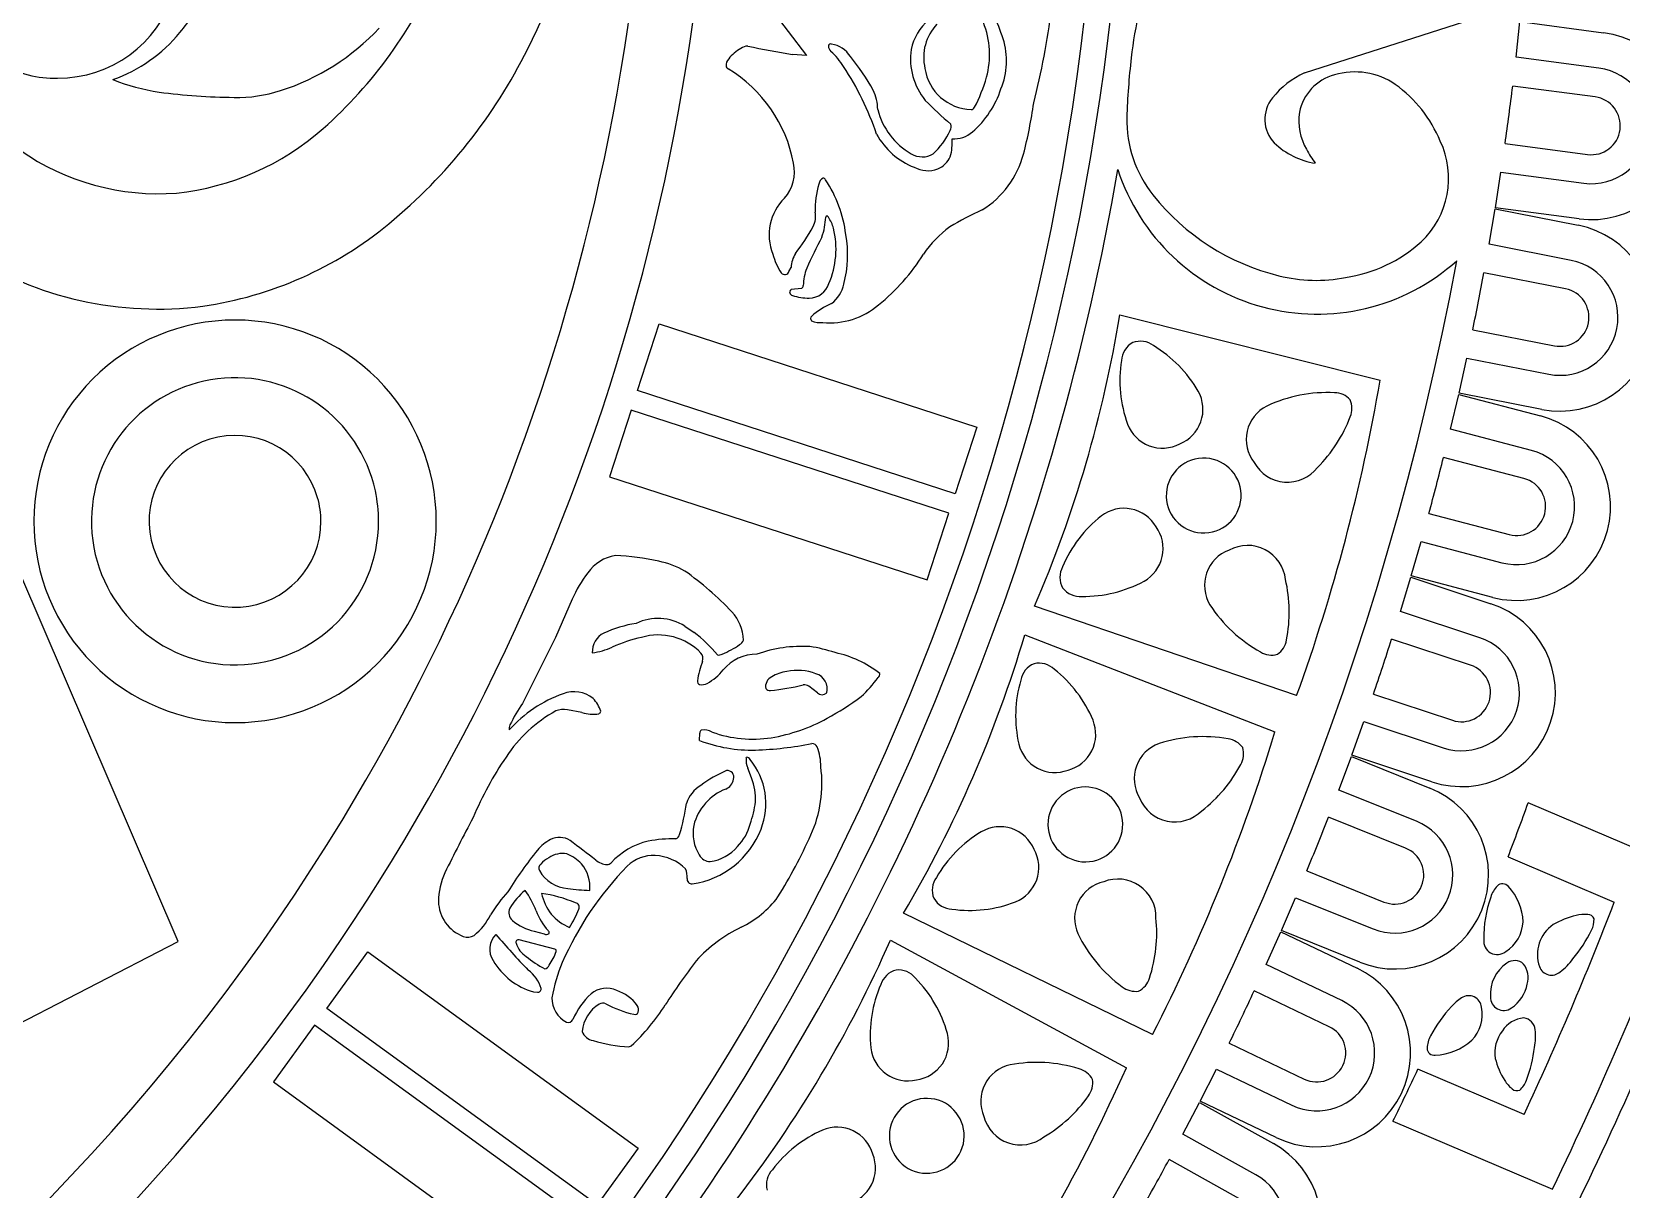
# Model space of a CAD drawing. Header units: metres. Extents: x 0.3 to 22.9, y 0.3 to 22.9.
# Drawn here: x 14.845 to 18.291, y 8.403 to 10.912 of the extents above; entities that cross this region are included whole.
import ezdxf

# ---------------------------------------------------------------- set-up
doc = ezdxf.new("R2010")
doc.units = ezdxf.units.M

msp = doc.modelspace()

# ---------------------------------------------------------------- linework, layer by layer
for p, q in [((17.603772, 10.822906), (20.023698, 11.59954)), ((16.445081, 10.964572), (16.524471, 10.860364)), ((18.062515, 10.856824), (18.070865, 10.934142)), ((18.070865, 10.934142), (18.252431, 10.910153)), ((16.524471, 10.860364), (16.494033, 10.862799)), ((18.242247, 10.833077), (18.062515, 10.856824)), ((18.234014, 10.770759), (18.05523, 10.79438)), ((15.161997, 8.940048), (14.379361, 10.760022)), ((18.038848, 10.669731), (18.217546, 10.646121)), ((18.017665, 10.530702), (18.029751, 10.607527)), ((18.029751, 10.607527), (18.209312, 10.583802)), ((18.004135, 10.451374), (18.017323, 10.528015)), ((18.017323, 10.528015), (18.197024, 10.492673)), ((18.199129, 10.506727), (18.017665, 10.530702)), ((18.182021, 10.416389), (18.004135, 10.451374)), ((16.486026, 10.392698), (16.490888, 10.401147)), ((18.169891, 10.35471), (17.992943, 10.389511)), ((16.513594, 10.355763), (16.490755, 10.353228)), ((16.15772, 10.134544), (16.204692, 10.279111)), ((16.204692, 10.279111), (16.893626, 10.055263)), ((17.203534, 10.298139), (17.767964, 10.15706)), ((17.968766, 10.266137), (18.14563, 10.231353)), ((17.938896, 10.128712), (17.955782, 10.204626)), ((17.955782, 10.204626), (18.133499, 10.169674)), ((16.846653, 9.910696), (16.15772, 10.134544)), ((17.920411, 10.05039), (17.938386, 10.126052)), ((17.938386, 10.126052), (18.115513, 10.079496)), ((18.118496, 10.093389), (17.938896, 10.128712)), ((16.143917, 10.092063), (16.096944, 9.947497)), ((16.83285, 9.868215), (16.143917, 10.092063)), ((16.893626, 10.055263), (16.846653, 9.910696)), ((18.09575, 10.004304), (17.920411, 10.05039)), ((18.07977, 9.943509), (17.905357, 9.989352)), ((16.096944, 9.947497), (16.785878, 9.723648)), ((16.785878, 9.723648), (16.83285, 9.868215)), ((17.873481, 9.867739), (18.047812, 9.821918)), ((17.835041, 9.732461), (17.85666, 9.807165)), ((17.85666, 9.807165), (18.031832, 9.761123)), ((17.811675, 9.655454), (17.834365, 9.729838)), ((17.834365, 9.729838), (18.008219, 9.672252)), ((18.012069, 9.685931), (17.835041, 9.732461)), ((16.015996, 9.681737), (15.979954, 9.599258)), ((17.586853, 9.472885), (17.018474, 9.66656)), ((17.983774, 9.59845), (17.811675, 9.655454)), ((16.260378, 9.623545), (16.28042, 9.61)), ((15.979954, 9.599258), (15.908721, 9.456187)), ((16.997519, 9.604899), (17.539816, 9.394191)), ((17.964008, 9.538778), (17.792817, 9.595481)), ((16.547814, 9.478724), (16.529237, 9.49332)), ((16.037454, 9.436536), (16.006212, 9.442202)), ((17.753369, 9.47611), (17.924478, 9.419433)), ((17.70651, 9.343513), (17.732777, 9.416712)), ((17.732777, 9.416712), (17.904713, 9.359761)), ((16.292329, 9.375504), (16.292903, 9.391436)), ((16.393224, 9.338263), (16.394506, 9.339349)), ((17.678354, 9.268125), (17.705671, 9.340938)), ((17.705671, 9.340938), (17.875566, 9.272549)), ((17.880267, 9.285959), (17.70651, 9.343513)), ((16.404788, 9.294345), (16.397319, 9.315727)), ((17.846535, 9.200427), (17.678354, 9.268125)), ((18.434484, 9.093497), (18.088839, 9.240421)), ((17.823061, 9.142114), (17.655769, 9.209455)), ((18.04523, 9.123125), (18.275485, 9.02525)), ((17.608903, 9.092796), (17.776115, 9.025487)), ((17.553811, 8.963403), (17.584622, 9.034808)), ((17.584622, 9.034808), (17.752642, 8.967174)), ((17.274383, 8.73811), (16.73476, 9.001494)), ((15.93414, 8.961986), (15.955438, 8.956213)), ((17.520977, 8.889932), (17.552811, 8.960885)), ((17.552811, 8.960885), (17.718077, 8.881964)), ((17.723611, 8.895052), (17.553811, 8.963403)), ((13.106263, 7.879652), (15.161997, 8.940048)), ((15.978429, 8.923286), (15.901492, 8.943668)), ((16.706242, 8.942946), (17.217854, 8.665932)), ((15.4841, 8.794688), (15.573447, 8.917663)), ((15.573447, 8.917663), (16.159489, 8.491879)), ((17.684574, 8.811807), (17.520977, 8.889932)), ((15.932281, 8.830916), (15.94068, 8.829956)), ((17.657486, 8.755083), (17.494752, 8.832795)), ((16.070142, 8.368903), (15.4841, 8.794688)), ((15.457845, 8.758551), (15.368498, 8.635576)), ((16.043887, 8.332767), (15.457845, 8.758551)), ((17.440653, 8.71931), (17.603309, 8.641634)), ((16.139381, 8.711258), (16.14436, 8.713399)), ((17.377545, 8.593631), (17.412779, 8.66296)), ((17.412779, 8.66296), (17.576221, 8.58491)), ((18.079973, 8.565023), (17.849724, 8.662896)), ((15.368498, 8.635576), (15.95454, 8.209791)), ((17.340163, 8.522367), (17.376389, 8.591181)), ((17.376389, 8.591181), (17.536374, 8.502038)), ((17.542718, 8.514753), (17.377545, 8.593631)), ((17.79558, 8.550077), (18.141237, 8.403148)), ((17.498532, 8.434124), (17.340163, 8.522367)), ((16.159489, 8.491879), (16.070142, 8.368903)), ((17.467935, 8.379212), (17.310402, 8.46699))]:
    msp.add_line(p, q)
for centre, radius, start, end in [((11.589705, 11.589247), 4.595957, -31.234838, 7.328411), ((11.593373, 11.588346), 4.730166, -34.012993, 5.894363), ((11.596919, 11.587178), 5.567899, -39.538441, 4.448278), ((11.599625, 11.585961), 5.620805, -39.546048, 2.996554), ((14.509384, 11.578231), 1.575952, -26.495222, 0.469676), ((11.609709, 11.580545), 8.582877, -44.599256, -2.086167), ((14.843753, 11.420865), 0.957184, -48.652477, -22.637158), ((18.020769, 10.77199), 0.796844, 158.827891, 173.964879), ((14.902098, 11.074452), 0.262791, -90.320289, -17.458433), ((16.152006, 10.627577), 0.842718, 18.628878, 26.376351), ((14.8496, 11.182158), 0.416748, -40.66573, -27.282684), ((15.354445, 11.179341), 1.714977, -14.230093, -7.305351), ((16.865275, 10.849235), 0.11687, 130.645885, 167.866504), ((16.881839, 10.856887), 0.103575, 136.252334, -166.565535), ((16.735142, 10.862483), 0.185971, -15.299404, 21.904742), ((14.910381, 11.119051), 0.329624, -70.457522, -39.229743), ((15.230882, 11.262208), 0.501604, -72.251532, -42.981025), ((16.799902, 10.849058), 0.158044, -22.594369, 17.572226), ((18.22578, 10.70844), 0.203466, -7.526495, 82.473505), ((14.880626, 11.390988), 1.16017, -50.485546, -26.398554), ((16.426048, 10.797491), 0.090101, 119.405664, 141.539489), ((16.39815, 10.852291), 0.028781, 92.487634, 124.593461), ((16.985598, 13.747372), 2.926157, -101.606222, -99.670957), ((16.587132, 10.881099), 0.015137, 177.491873, -130.596256), ((16.577228, 10.880365), 0.005402, 73.262243, 165.018149), ((16.459629, 10.743351), 0.172576, 32.879408, 47.019725), ((16.568587, 10.826317), 0.060092, 32.462245, 80.230656), ((16.210012, 10.525951), 0.527394, 29.48653, 39.100816), ((16.892259, 10.853683), 0.142669, 171.89415, -140.730515), ((18.701644, 10.680543), 1.483686, 173.217439, 178.236898), ((14.89246, 11.031648), 0.220134, -121.368485, -87.873286), ((16.370911, 10.83902), 0.021171, 136.729427, -176.044605), ((16.359232, 10.839849), 0.009715, -166.367665, -121.451369), ((16.199201, 10.572643), 0.301747, 10.432587, 59.099627), ((16.063376, 10.482551), 0.646947, 18.706796, 33.225591), ((16.884311, 10.847826), 0.104297, -171.729324, -91.605007), ((17.680663, 10.653475), 0.186062, 114.409407, 141.7669), ((17.712874, 10.667737), 0.157222, 55.986791, 106.278657), ((18.22578, 10.70844), 0.125721, -7.526495, 82.473505), ((15.197678, 11.259862), 0.484918, -111.41271, -99.152999), ((16.743538, 10.854845), 0.212932, -48.70807, -18.200821), ((16.601235, 10.901139), 0.325338, -28.008078, -15.643301), ((17.696834, 10.716378), 0.106051, 105.326647, 168.519652), ((17.631704, 10.564116), 0.28867, 22.582037, 54.136877), ((11.612509, 11.57771), 6.490166, -8.042098, -6.932207), ((15.296523, 12.148808), 1.378966, -97.331992, -90.557044), ((15.290475, 11.074159), 0.30434, -91.385435, -72.144614), ((16.575713, 10.742066), 0.103005, 0.738133, 24.9667), ((17.270816, 11.232519), 0.677659, -136.187863, -129.821497), ((16.04839, 10.893017), 0.977808, -14.567898, -7.950368), ((17.591475, 10.72208), 0.073559, 140.749979, -136.079869), ((18.22578, 10.70844), 0.06286, -7.526495, 82.473505), ((16.827982, 10.781111), 0.153963, -165.819586, -119.871196), ((16.88142, 10.751152), 0.007583, -90.227644, -21.597975), ((17.484103, 10.722245), 0.265473, 179.148096, -141.877197), ((17.717802, 10.719733), 0.126152, 171.910456, -150.30808), ((15.098471, 11.129207), 0.569961, -83.954734, -48.50611), ((16.815573, 10.766382), 0.158956, -151.298463, -111.29743), ((16.697295, 10.761127), 0.152286, -48.236821, -24.494107), ((16.824024, 10.705868), 0.014232, -33.614383, 25.732022), ((16.842487, 10.744703), 0.064901, -92.357822, -50.176956), ((18.22578, 10.70844), 0.125721, -97.526495, -7.526495), ((18.22578, 10.70844), 0.06286, -97.526495, -7.526495), ((15.119784, 11.087135), 0.526146, -124.846226, -85.780541), ((16.726971, 10.671438), 0.11316, -15.438736, 4.266508), ((17.651436, 10.788114), 0.162663, -133.975782, -98.50801), ((17.798396, 10.757547), 0.215011, -152.192928, -142.695743), ((17.728143, 10.59423), 0.188288, -46.863506, 25.391522), ((18.22578, 10.70844), 0.203466, -97.526495, -7.526495), ((11.616538, 11.579268), 5.665547, -33.989821, -9.814609), ((16.411119, 10.608481), 0.086899, -40.975791, 12.495991), ((16.775067, 10.68655), 0.045627, -121.391989, -58.766098), ((16.78658, 10.670416), 0.059532, -118.867968, -68.025124), ((16.790683, 10.661351), 0.049592, -68.501526, -23.829628), ((16.79526, 10.700832), 0.206618, -57.878179, -15.081467), ((17.631199, 10.754273), 0.454384, -161.954196, -48.205838), ((16.722144, 10.527934), 0.179176, 162.500891, -177.895612), ((16.568107, 10.579643), 0.016985, 117.294636, 172.666565), ((16.559848, 10.588201), 0.006553, 26.550416, 85.884662), ((16.336006, 10.439015), 0.275504, 6.964359, 33.513304), ((16.553717, 10.472212), 0.110516, 134.158545, -157.666801), ((17.667023, 10.869111), 0.500048, -141.577868, -103.703796), ((16.493352, 10.512169), 0.050579, -26.375423, 10.463662), ((16.42122, 10.515333), 0.144676, -19.649192, -1.983381), ((16.56868, 10.509854), 0.002909, 86.964339, 170.670755), ((16.56868, 10.509854), 0.002909, 3.257923, 86.964339), ((16.500292, 10.461694), 0.086127, 16.404557, 34.131812), ((17.154267, 9.966572), 0.612255, 114.011943, 121.45339), ((15.097593, 11.12747), 0.818825, -81.722322, -50.46544), ((16.131646, 10.715522), 0.465468, -37.628877, -29.022448), ((16.395554, 10.441239), 0.192637, -22.986348, 13.441367), ((16.976496, 10.295276), 0.239912, 126.204006, 145.811274), ((18.15776, 10.293031), 0.203466, -11.126495, 78.873505), ((17.582661, 9.926265), 1.158908, 152.204469, 155.901466), ((16.362185, 10.428165), 0.251221, -14.540196, 10.146295), ((17.646692, 10.68938), 0.313463, -81.550434, -47.89095), ((15.117938, 11.078678), 0.767724, -122.615774, -82.700704), ((11.58771, 11.590533), 6.454178, -55.974557, -10.489553), ((16.575492, 10.460805), 0.127718, -166.14298, -145.955088), ((16.551965, 10.398683), 0.061127, 147.714647, 177.690453), ((16.401542, 10.665627), 0.444108, -51.097743, -32.030216), ((18.15776, 10.293031), 0.125721, -11.126495, 78.873505), ((16.477005, 10.395056), 0.009325, -141.911892, -14.64708), ((16.623374, 10.360427), 0.106058, 158.408138, 179.319284), ((17.629525, 10.702799), 0.329601, -104.219992, -78.940607), ((11.612121, 11.575836), 6.490166, -11.642098, -10.532207), ((16.494657, 10.347455), 0.006968, 124.056946, -167.191036), ((16.494657, 10.347455), 0.006968, -167.191036, -98.439018), ((16.52745, 10.436186), 0.101427, -109.475507, -88.408895), ((16.511163, 10.36143), 0.006166, -66.783293, 2.391084), ((16.529442, 10.380639), 0.045848, -88.969147, -18.603491), ((16.531868, 10.382284), 0.075476, -52.005634, -13.164954), ((18.15776, 10.293031), 0.06286, -11.126495, 78.873505), ((16.644532, 10.171116), 0.165505, 113.578252, 131.219326), ((16.574553, 10.444262), 0.163246, -95.248676, -49.5618), ((15.285296, 9.850972), 0.436229, 90, -179.980987), ((15.285296, 9.850972), 0.436229, -0.019013, 90), ((16.539005, 10.290602), 0.006126, 125.210276, -128.130705), ((16.554817, 10.327941), 0.046489, -114.928136, -84.070283), ((14.546631, 10.733741), 2.692376, -23.351541, -9.310872), ((18.15776, 10.293031), 0.125721, -101.126495, -11.126495), ((18.15776, 10.293031), 0.06286, -101.126495, -11.126495), ((17.254379, 10.196897), 0.047282, 119.115942, 176.840002), ((17.248095, 10.193979), 0.047282, 52.988365, 110.712424), ((18.15776, 10.293031), 0.203466, -101.126495, -11.126495), ((17.13439, 9.995607), 0.275623, 29.802904, 58.948483), ((17.479307, 10.155816), 0.275623, 170.879883, -159.974537), ((15.285303, 9.850854), 0.311262, 97.0379, -178.168002), ((15.285303, 9.850854), 0.311262, 12.243801, 97.0379), ((17.3033, 10.093369), 0.080468, -68.091966, 29.175612), ((13.815282, 10.837334), 4.010794, -19.888714, -9.765187), ((17.55854, 10.028275), 0.081131, 116.698107, -141.903877), ((17.654025, 9.816919), 0.313002, 87.222557, 114.930512), ((17.66796, 10.081482), 0.048087, 43.356264, 88.532035), ((17.658676, 10.095669), 0.048087, -22.126871, 23.0489), ((17.408979, 10.189964), 0.314983, -44.914298, -20.907974), ((18.063791, 9.882713), 0.203466, -14.726495, 75.273505), ((15.285275, 9.850842), 0.186256, 101.527752, -172.823103), ((15.285275, 9.850842), 0.186256, 15.878607, 101.527752), ((17.295645, 10.089814), 0.080468, -159.347246, -62.079667), ((18.063791, 9.882713), 0.125721, -14.726495, 75.273505), ((17.385366, 9.90667), 0.081147, 91.955797, -178.044203), ((17.385366, 9.90667), 0.081147, 1.955797, 91.955797), ((17.566892, 10.018386), 0.082621, -150.911629, -37.954991), ((11.611617, 11.573991), 6.490166, -15.242098, -14.132207), ((18.063791, 9.882713), 0.06286, -14.726495, 75.273505), ((15.285384, 9.850942), 0.186124, 0.008363, 15.85812), ((15.28597, 9.851151), 0.310547, -0.047005, 12.216389), ((17.385366, 9.90667), 0.081147, -178.044203, -88.044203), ((17.385366, 9.90667), 0.081147, -88.044203, 1.955797), ((17.333538, 9.645495), 0.275623, 128.091303, 157.236882), ((17.212447, 9.798548), 0.080468, 30.196433, 127.464011), ((18.063791, 9.882713), 0.06286, -104.726495, -14.726495), ((15.285296, 9.850682), 0.436229, 179.980987, -90), ((15.28528, 9.850738), 0.311236, -178.189294, -89.080053), ((15.28527, 9.850745), 0.186239, -172.852452, -86.391734), ((15.285296, 9.850682), 0.436229, -90, 0.019013), ((15.28528, 9.850738), 0.311236, -89.080053, 0.029189), ((15.28527, 9.850745), 0.186239, -86.391734, 0.068983), ((17.217069, 9.791486), 0.080468, -61.058847, 36.208732), ((18.063791, 9.882713), 0.203466, -104.726495, -14.726495), ((18.063791, 9.882713), 0.125721, -104.726495, -14.726495), ((17.468182, 9.711944), 0.081131, 110.020643, -148.581341), ((17.480498, 9.71593), 0.082621, 6.071757, 119.028394), ((16.122735, 9.689366), 0.088063, 98.412003, 145.632159), ((16.095029, 9.296867), 0.479843, 76.885178, 88.22979), ((16.16788, 9.580811), 0.186889, 60.217091, 78.885223), ((17.120847, 9.729417), 0.047282, 151.276764, -150.999177), ((16.286569, 9.559848), 0.29676, 142.846458, 155.749315), ((15.838268, 9.154835), 0.724164, 43.618558, 54.31336), ((17.12528, 9.963715), 0.275623, -90.831717, -61.686138), ((17.255784, 9.653647), 0.314983, -10.97526, 13.031063), ((17.117053, 9.735214), 0.047282, -142.595659, -84.871599), ((16.293892, 9.590695), 0.093643, 1.685297, 42.868135), ((17.660897, 9.840977), 0.313002, -146.813746, -119.105792), ((17.944243, 9.479105), 0.203466, -18.326495, 71.673505), ((16.202594, 9.341861), 0.291685, 99.401395, 113.835818), ((16.202121, 9.530532), 0.109751, 57.939828, 115.456149), ((16.106403, 9.567272), 0.046731, 117.646505, -178.008408), ((16.230517, 9.300613), 0.305319, 102.069798, 114.651609), ((16.203089, 9.476241), 0.128221, 43.885624, 106.499365), ((16.067868, 9.3379), 0.345278, 40.252513, 52.004716), ((16.275726, 9.729447), 0.178871, -68.428131, -54.666097), ((16.370547, 9.599209), 0.0179, -61.186604, -18.771086), ((16.5153, 9.283442), 0.296259, 86.886553, 109.417291), ((14.416161, 10.370065), 2.692376, -30.551541, -16.510872), ((17.517614, 9.601827), 0.048087, -54.932135, -9.756364), ((11.610997, 11.572181), 6.490166, -18.842098, -17.732207), ((17.944243, 9.479105), 0.125721, -18.326495, 71.673505), ((16.036467, 9.728776), 0.164774, -81.894243, -66.121237), ((16.532191, 9.463066), 0.248206, 160.095227, 170.260913), ((16.280077, 9.553127), 0.019543, -16.52182, 37.881275), ((16.333346, 9.576925), 0.016042, -97.020609, -59.488477), ((16.415643, 9.470382), 0.092475, 89.277183, 141.068928), ((16.485028, 9.26582), 0.316854, 71.39396, 81.586267), ((16.535408, 9.33083), 0.240687, 52.168706, 77.835866), ((17.532991, 9.60897), 0.048087, -120.41527, -75.239499), ((16.247711, 9.607793), 0.124514, -60.544383, -39.559876), ((16.458098, 9.492699), 0.022705, 114.26871, -168.414951), ((16.493897, 9.441757), 0.084671, 98.389716, 122.209971), ((16.503963, 9.412919), 0.114813, 69.253797, 101.260793), ((16.535079, 9.487491), 0.03416, -14.332255, 73.757457), ((16.439063, 9.689728), 0.299124, -47.063353, -36.463488), ((16.673193, 9.519526), 0.009936, -49.629236, 8.121119), ((17.035274, 9.498083), 0.047282, 111.915942, 169.640002), ((17.028674, 9.495975), 0.047282, 45.788365, 103.512424), ((16.891002, 9.313419), 0.275623, 22.602904, 51.748483), ((17.944243, 9.479105), 0.06286, -18.326495, 71.673505), ((16.090613, 9.210815), 0.282083, 109.513659, 138.312717), ((16.020461, 9.417404), 0.063992, 50.074088, 112.097985), ((16.294538, 9.503921), 0.007067, 170.783304, -108.704861), ((16.29773, 9.520627), 0.024029, -103.131794, -62.19013), ((16.444464, 9.49522), 0.011146, -140.562372, -80.917131), ((16.41415, 9.87559), 0.392689, -85.315004, -74.80125), ((16.517255, 9.473342), 0.023295, 59.046582, 90.381364), ((16.557829, 9.489766), 0.014907, -132.209483, -46.045743), ((17.25328, 9.429135), 0.275623, 163.679883, -167.174537), ((16.20958, 9.248182), 0.365763, 145.341146, 153.838892), ((15.997912, 9.395197), 0.047732, 79.98603, 111.113868), ((16.010239, 9.415852), 0.072069, 18.759464, 44.625651), ((16.273804, 9.970853), 0.621523, -61.658542, -53.577627), ((17.944243, 9.479105), 0.06286, -108.326495, -18.326495), ((16.128869, 9.171913), 0.306059, 118.951086, 146.725994), ((15.89235, 9.402517), 0.013053, 147.940483, -161.699173), ((16.061239, 9.506176), 0.073591, -108.856794, -80.069803), ((16.071114, 9.440696), 0.007552, -68.11155, -12.752755), ((16.385652, 9.755091), 0.378548, -80.561508, -61.055097), ((17.070833, 9.38924), 0.080468, -75.291966, 21.975612), ((17.944243, 9.479105), 0.203466, -108.326495, -18.326495), ((17.944243, 9.479105), 0.125721, -108.326495, -18.326495), ((16.407281, 9.682099), 0.327436, -110.552457, -88.942163), ((16.301356, 9.39158), 0.008455, 128.136789, -179.028616), ((16.300505, 9.355043), 0.043407, 63.833344, 95.777687), ((16.407624, 9.636403), 0.257873, -109.947886, -81.052838), ((13.703563, 10.564503), 4.010794, -27.088714, -16.965187), ((17.384145, 9.071012), 0.313002, 80.022557, 107.730512), ((17.431129, 9.331742), 0.048087, 36.156264, 81.332035), ((16.478044, 8.924887), 0.733671, 145.55801, 157.257621), ((16.393793, 9.33006), 0.009316, 29.51817, 85.611512), ((16.383183, 10.153924), 0.799773, -87.840057, -78.987419), ((16.536924, 9.358006), 0.010914, 19.012067, 95.073152), ((16.446217, 9.320482), 0.109059, -0.959626, 22.128275), ((17.062793, 9.386672), 0.080468, -166.547246, -69.279667), ((17.315902, 9.292669), 0.081131, 109.498107, -149.103877), ((17.423695, 9.346981), 0.048087, -29.326871, 15.8489), ((16.456995, 9.06108), 0.271064, 113.100428, 126.701808), ((16.352304, 9.295959), 0.014546, -17.304242, 96.547751), ((16.43583, 9.334365), 0.042784, 174.773731, -154.173997), ((16.285408, 9.238958), 0.150756, -21.507989, 39.401408), ((16.285865, 9.282239), 0.271846, -24.197872, 7.698435), ((17.187785, 9.471828), 0.314983, -52.114298, -28.107974), ((16.333682, 9.215569), 0.073793, 121.619906, 161.185703), ((16.390932, 9.1638), 0.114533, 111.404498, 165.946725), ((16.339034, 9.296022), 0.027509, -68.46175, -9.180966), ((16.299781, 9.249385), 0.114227, -3.427275, 23.178769), ((17.128852, 9.193728), 0.081147, 84.755797, 174.755797), ((17.128852, 9.193728), 0.081147, -5.244203, 84.755797), ((17.799588, 9.0838), 0.203466, -21.926495, 68.073505), ((15.829185, 9.299582), 0.438798, -16.916306, -7.887286), ((16.157203, 9.279671), 0.259271, -19.159935, -8.230134), ((17.322949, 9.281811), 0.082621, -158.111629, -45.154991), ((11.662287, 11.562969), 6.833359, -20.919077, -19.869794), ((11.588053, 11.589694), 4.597602, -82.68812, -31.228932), ((19.532452, 7.226325), 4.224893, 152.019599, 153.841491), ((17.128852, 9.193728), 0.081147, 174.755797, -95.244203), ((11.610265, 11.570414), 6.490166, -22.442098, -21.332207), ((16.236643, 9.173875), 0.01251, -69.234637, -9.070234), ((16.249444, 9.251699), 0.188892, -81.763602, -21.104144), ((16.36635, 9.174644), 0.088171, 168.904824, -147.767797), ((16.302638, 9.218992), 0.102427, -45.520042, -13.790127), ((15.351152, 9.712634), 1.30088, -31.322788, -24.61407), ((17.044699, 8.941108), 0.275623, 120.891303, 150.036882), ((16.943746, 9.10813), 0.080468, 22.996433, 120.264011), ((17.128852, 9.193728), 0.081147, -95.244203, -5.244203), ((17.799588, 9.0838), 0.125721, -21.926495, 68.073505), ((16.645499, 8.571564), 0.904117, 141.2034, 148.206865), ((16.013331, 9.076153), 0.095309, 117.451652, 139.504253), ((15.988799, 9.124695), 0.040928, 56.146246, 118.303412), ((14.574531, 7.206302), 2.424244, 51.990939, 53.644742), ((16.215259, 9.006749), 0.154531, 102.732583, 137.919782), ((16.232244, 8.890821), 0.271501, 88.135195, 100.836423), ((16.303418, 9.204568), 0.092086, -82.379901, -39.567428), ((16.947446, 9.100545), 0.080468, -68.258847, 29.008732), ((17.799588, 9.0838), 0.06286, -21.926495, 68.073505), ((15.95619, 9.098547), 0.012238, 132.220621, -155.574232), ((15.993606, 9.066942), 0.06113, 117.501029, 138.297567), ((15.995707, 9.078434), 0.052399, 80.024158, 125.365343), ((16.621296, 8.623925), 0.682228, 135.394233, 156.678904), ((15.962937, 9.035332), 0.103542, 44.775648, 66.162022), ((15.976722, 9.058024), 0.078037, -5.388338, 40.071782), ((16.096358, 9.152977), 0.046689, -128.417429, -95.786412), ((16.09154, 9.119176), 0.01265, -89.499774, -44.490074), ((16.190654, 9.049195), 0.076997, 85.920084, 135.666171), ((16.19328, 9.029472), 0.096567, 44.548346, 88.307656), ((16.222469, 9.080322), 0.043081, -5.330186, 23.085361), ((16.315888, 9.140766), 0.027472, -151.406211, -90.541388), ((15.878847, 9.0249), 0.152629, 155.211104, 179.319839), ((16.013008, 9.132914), 0.078569, -149.879631, -94.502093), ((16.275768, 9.075195), 0.010466, 173.827518, -85.970275), ((16.844204, 9.051025), 0.047282, 144.076764, -158.199177), ((17.18661, 8.990157), 0.081131, 102.820643, -155.781341), ((17.199328, 8.992568), 0.082621, -1.128243, 111.828394), ((18.033327, 9.048232), 0.016573, 40.801791, 132.839446), ((11.670866, 11.559097), 7.199008, -26.000989, -20.028755), ((11.665172, 11.561501), 7.267698, -25.972754, -20.057016), ((16.152963, 8.800007), 0.370925, 138.062885, 147.766583), ((16.000224, 8.9432), 0.137606, 128.631158, 149.833969), ((15.748487, 8.933644), 0.202979, 20.949087, 35.216665), ((16.065334, 9.070679), 0.118553, -167.102291, -143.016207), ((15.907063, 8.74882), 0.298469, 67.039284, 81.772928), ((16.077278, 9.622975), 0.572737, -97.064385, -92.28788), ((16.28537, 9.170854), 0.222349, -63.983177, -37.220183), ((16.841166, 9.057252), 0.047282, -149.795659, -92.071599), ((17.799588, 9.0838), 0.125721, -111.926495, -21.926495), ((17.799588, 9.0838), 0.06286, -111.926495, -21.926495), ((18.251222, 8.949107), 0.258644, 160.314955, -178.951556), ((18.065186, 9.018386), 0.060199, 135.760516, 162.756703), ((17.962973, 8.979647), 0.1148, 1.519747, 43.770195), ((15.81003, 9.029235), 0.083839, -178.275941, -110.897749), ((15.72592, 9.0518), 0.125475, -51.801482, -25.466602), ((15.901518, 9.002548), 0.02251, 154.191224, -130.925357), ((16.057324, 9.049743), 0.126969, -159.951559, -137.334899), ((16.053751, 9.072391), 0.110644, -138.695671, -112.988689), ((15.839226, 9.081641), 0.204188, -32.965927, -20.490064), ((16.022153, 9.014388), 0.00935, -26.843162, 81.746319), ((16.877967, 9.28292), 0.275623, -98.031717, -68.886138), ((17.799588, 9.0838), 0.203466, -111.926495, -21.926495), ((11.664249, 11.562164), 7.081269, -25.039887, -20.99319), ((18.233372, 8.822347), 0.178579, 103.144785, 120.39067), ((18.211627, 8.924279), 0.074399, 85.204402, 104.689817), ((18.218144, 8.984019), 0.014402, 20.313212, 91.179897), ((15.956564, 9.066484), 0.106877, -130.768709, -102.111284), ((15.960065, 8.958864), 0.006206, -17.59492, 51.122623), ((16.525425, 8.677526), 0.326285, 115.900566, 137.531933), ((16.96858, 8.95894), 0.314983, -18.17526, 5.831063), ((17.997208, 8.986321), 0.080605, -57.899279, -2.581135), ((18.187633, 8.911378), 0.07884, 124.454192, -160.764959), ((17.960917, 9.092412), 0.294448, -40.275351, -25.773487), ((18.18427, 8.986794), 0.047433, -28.197212, 2.688635), ((11.58923, 11.58757), 4.733167, -84.148126, -33.977146), ((15.7893, 8.977879), 0.028486, -108.789561, -60.069138), ((15.882308, 8.923107), 0.044882, 134.459835, -146.486964), ((17.151296, 10.058939), 1.705718, -139.675441, -136.171373), ((15.900325, 8.937707), 0.006074, 78.925182, -163.447665), ((15.944227, 8.951886), 0.052208, -162.257924, -122.101933), ((15.960022, 8.965949), 0.010762, -115.210245, -56.378678), ((14.241139, 10.025608), 2.692376, -37.751541, -23.710872), ((17.393978, 9.094019), 0.313002, -154.013746, -126.305792), ((18.021601, 8.940694), 0.029212, 172.763503, -119.044855), ((15.972677, 8.973643), 0.148334, -149.485675, -105.803082), ((16.08833, 9.121341), 0.27421, -128.80719, -118.622605), ((15.890543, 8.946258), 0.095116, -37.349719, -17.063234), ((16.320971, 8.755566), 0.354331, 157.000986, 169.844689), ((15.978438, 8.919885), 0.003401, -26.863416, 90.165741), ((17.531191, 7.955077), 1.562823, 142.898059, 147.169271), ((18.087014, 8.826003), 0.080151, 123.590176, -175.789976), ((18.021601, 8.940694), 0.029212, -119.044855, -50.853213), ((18.059704, 8.870382), 0.028131, 47.16916, 127.263419), ((18.040566, 8.861571), 0.048279, -16.706225, 37.576408), ((18.086497, 8.971576), 0.121023, -53.632434, -35.056527), ((15.876981, 8.817432), 0.074514, 15.774725, 54.0113), ((15.955439, 8.891706), 0.011171, -82.10612, -16.396597), ((16.730312, 8.83224), 0.047282, 104.715942, 162.440002), ((16.723499, 8.830976), 0.047282, 38.588365, 96.312424), ((16.564033, 8.667114), 0.275623, 15.402904, 44.548483), ((17.221851, 8.874713), 0.048087, -62.132135, -16.956364), ((17.630398, 8.698359), 0.203466, -25.526495, 64.473505), ((18.139508, 8.894869), 0.027963, -160.218378, -47.888364), ((15.94149, 8.83713), 0.00722, -96.440248, 4.439113), ((16.172991, 8.701062), 0.170537, 132.742333, 155.786089), ((16.090229, 8.788385), 0.050258, 63.395479, 131.014519), ((16.088686, 8.753221), 0.083633, 34.698922, 73.287346), ((16.937957, 8.736513), 0.275623, 156.479883, -174.374537), ((17.238001, 8.879872), 0.048087, -127.61527, -82.439499), ((11.609423, 11.568696), 6.490166, -26.042098, -24.932207), ((17.959948, 8.794582), 0.027846, 5.354846, 124.051306), ((18.008012, 8.86251), 0.080176, -56.293115, -10.650298), ((16.033233, 8.818209), 0.061042, -179.842008, -118.711193), ((16.116982, 8.736564), 0.079717, 122.017818, 173.9158), ((16.082266, 8.793141), 0.013352, 60.340629, 124.425422), ((16.206587, 9.028193), 0.25256, -117.780504, -103.023717), ((15.825374, 9.052312), 0.465418, -46.734887, -32.480603), ((16.143089, 8.791551), 0.017094, -17.276528, 32.874694), ((17.630398, 8.698359), 0.125721, -25.526495, 64.473505), ((18.125584, 8.606202), 0.279848, 136.397441, 152.518872), ((18.000509, 8.730811), 0.103415, 122.887026, 138.601321), ((17.910497, 8.781396), 0.078774, -44.682453, 11.558853), ((18.035788, 8.819171), 0.028724, 178.108756, -54.408911), ((16.007227, 8.775232), 0.011069, -107.445263, -22.438482), ((16.15187, 8.79029), 0.008451, -105.077771, -26.838181), ((17.630398, 8.698359), 0.06286, -25.526495, 64.473505), ((18.085037, 8.711999), 0.062434, 95.082374, 146.67655), ((18.075888, 8.746382), 0.02804, 4.423974, 82.586178), ((16.06779, 8.756696), 0.032266, -158.770277, -101.484496), ((16.161646, 9.064077), 0.353521, -106.478806, -93.61095), ((11.573214, 11.604037), 8.563312, -57.802805, -19.495589), ((16.751949, 8.719799), 0.080468, -82.491966, 14.775612), ((17.928186, 8.706201), 0.058627, 150.197603, 177.697422), ((17.881823, 8.819324), 0.126015, -87.444936, -47.777803), ((18.093979, 8.698563), 0.077544, 142.005663, -171.000391), ((17.991958, 8.733374), 0.11291, -11.762624, 7.721419), ((16.743651, 8.718259), 0.080468, -173.747246, -76.479667), ((17.885325, 8.709016), 0.015725, -178.32486, -82.267056), ((18.174469, 8.725895), 0.161961, -165.897595, -147.486402), ((17.818474, 8.741884), 0.285767, -21.116557, -6.333905), ((13.55853, 10.307826), 4.010794, -34.288714, -24.165187), ((16.982982, 8.593274), 0.081131, 102.298107, -156.303877), ((17.022905, 8.364812), 0.313002, 72.822557, 100.530512), ((17.102197, 8.617598), 0.048087, 28.956264, 74.132035), ((17.630398, 8.698359), 0.06286, -115.526495, -25.526495), ((11.662287, 11.562969), 6.833359, -26.161913, -25.112651), ((17.096732, 8.633648), 0.048087, -36.526871, 8.6489), ((17.630398, 8.698359), 0.125721, -115.526495, -25.526495), ((18.096919, 8.674203), 0.068808, -149.074806, -128.545707), ((18.064446, 8.631919), 0.015531, -132.057818, -65.982803), ((18.038493, 8.654892), 0.049218, -49.025039, -18.922029), ((16.785007, 8.518557), 0.081147, 77.555797, 167.555797), ((16.785007, 8.518557), 0.081147, -12.444203, 77.555797), ((16.87833, 8.787077), 0.314983, -59.314298, -35.307974), ((17.630398, 8.698359), 0.203466, -115.526495, -25.526495), ((16.988613, 8.581618), 0.082621, -165.311629, -52.354991), ((16.669855, 8.278476), 0.275623, 113.691303, 142.836882), ((16.590631, 8.456834), 0.080468, 15.796433, 113.064011), ((16.785007, 8.518557), 0.081147, 167.555797, -102.444203), ((16.593352, 8.448844), 0.080468, -75.458847, 21.808732), ((16.785007, 8.518557), 0.081147, -102.444203, -12.444203), ((17.437339, 8.324301), 0.203466, -29.126495, 60.873505), ((16.484717, 8.412655), 0.047282, 136.876764, -165.399177), ((11.608475, 11.567035), 6.490166, -29.642098, -28.532207), ((11.587295, 11.589575), 5.695561, -80.136279, -33.911334), ((17.437339, 8.324301), 0.125721, -29.126495, 60.873505)]:
    msp.add_arc(centre, radius, start, end)

doc.saveas('drawing.dxf')
